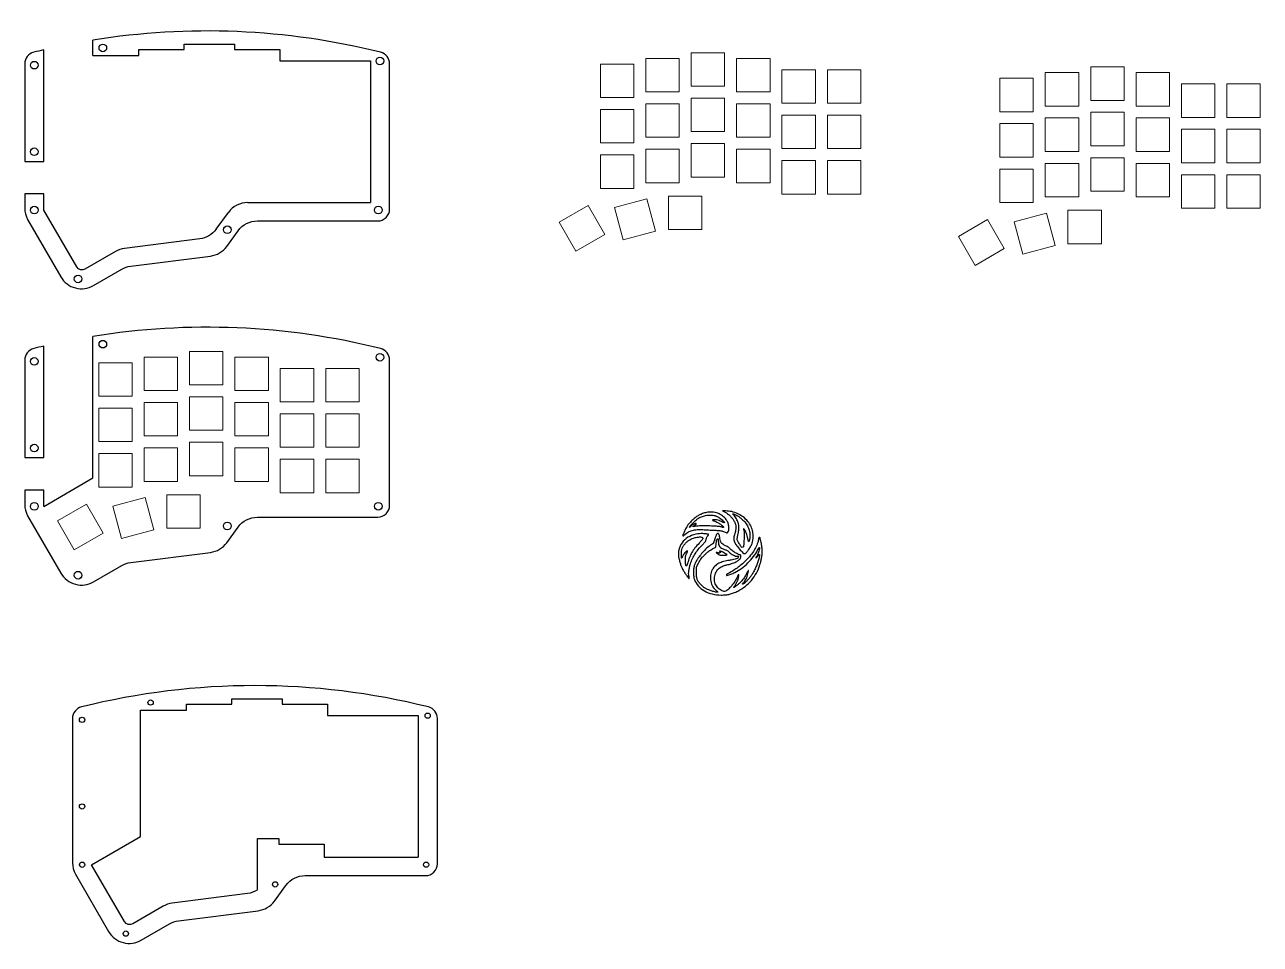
# Model space of a CAD drawing. Header units: millimetres. Extents: x -387 to 701, y -165 to 230.
# Drawn here: x 184 to 701, y -165 to 220 of the extents above; entities that cross this region are included whole.
import ezdxf

# ---------------------------------------------------------------- set-up
doc = ezdxf.new("R2010")
doc.units = ezdxf.units.MM
doc.layers.get('0').update_dxf_attribs({"true_color": 0xffffff})
doc.layers.add('0 (2)', color=7, linetype='Continuous', true_color=0xffffff)
doc.layers.add('Layer 1', color=7, linetype='ByLayer', lineweight=5)

msp = doc.modelspace()

# ---------------------------------------------------------------- linework, layer by layer
for p, q in [((212.5, 82.82), (212.5, 89.29)), ((192, 25), (184, 25)), ((192, 18.17), (192, 25))]:
    msp.add_line(p, q)
for points in [[(469.92, 15.68, 0.021416), (468.97, 15.52, 0.028277), (468.12, 15.29, 0.025595), (467.24, 14.95, 0.013536), (466.18, 14.44, 0.042504), (464.99, 13.68, 0.022333), (463.63, 12.55, 0.022256), (462.36, 11.29, 0.036844), (461.42, 10.1, 0.029866), (460.84, 9.13, 0.012216), (460.16, 7.74, 0.008749), (459.56, 6.36, 0.095306), (459.44, 5.77, 0.546801), (459.5, 5.73, 0.041861), (459.71, 5.84, 0.028123), (460.01, 6.07, 0.013668), (460.36, 6.38, -0.060301), (461.81, 7.44, -0.061454), (463.46, 8.12, -0.052645), (465.44, 8.44, -0.029227), (467.89, 8.43, 0.001164), (468.91, 8.37, 0.000535), (470.23, 8.29, 0.000529), (471.62, 8.22, 0.000733), (472.87, 8.16, -0.004485), (474.55, 8.06, -0.024068), (475.46, 7.95, -0.038649), (476.14, 7.78, -0.025833), (476.9, 7.49, 0.005668), (477.63, 7.17, 0.06691), (477.94, 7.09, 0.177373), (478.13, 7.13, 0.092553), (478.31, 7.3, 0.122046), (478.69, 8.22, 0.053548), (478.74, 9.54, 0.0512), (478.5, 10.95, 0.067061), (477.98, 12.15, 0.079435), (476.55, 13.84, 0.074893), (474.64, 15.05, 0.071548), (472.38, 15.68, 0.062987)], [(477.19, 15.71, -0.052586), (478.26, 15.05, -0.031693), (479.39, 14.07, -0.031648), (480.38, 12.95, -0.051154), (481.06, 11.87, -0.052531), (481.5, 10.66, -0.051989), (481.69, 9.37, -0.051397), (481.6, 8.07, -0.049095), (481.26, 6.78, 0.027071), (480.94, 5.78, 0.047825), (480.8, 4.93, 0.05601), (480.84, 4.16, 0.05869), (481.05, 3.44, 0.056823), (481.81, 2.07, 0.020415), (483.19, 0.31, 0.013846), (484.65, -1.32, 0.205559), (485.34, -1.61, 0.20915), (485.97, -1.34, 0.028544), (486.9, -0.2, 0.031822), (487.81, 1.23, 0.037293), (488.48, 2.68, 0.140913), (488.84, 7.4, 0.121877), (486.69, 11.88, 0.112852), (482.52, 15.09, 0.108402), (477.31, 16.24), (476.09, 16.24)], [(472.88, 14.28, -0.024427), (473.33, 14.13, -0.013925), (473.86, 13.89, -0.013883), (474.38, 13.63, -0.022292), (474.8, 13.38, -0.024315), (475.58, 12.8, -0.024077), (476.3, 12.15, -0.017054), (476.87, 11.55, -0.395866), (476.86, 11.34, -0.281029), (476.76, 11.31, -0.013728), (476.44, 11.43, -0.018919), (476.06, 11.59, -0.012167), (475.62, 11.81, 0.042961), (474.7, 12.2, 0.033852), (473.65, 12.47, 0.03438), (472.67, 12.59, 0.10325), (472.01, 12.48, 0.338007), (471.96, 12.39, 0.234176), (472.02, 12.29, 0.048232), (472.3, 12.15, 0.008257), (472.87, 11.95, -0.045337), (473.78, 11.55, -0.018174), (474.93, 10.85, -0.015771), (476.01, 10.1, -0.093969), (476.47, 9.6, -0.110977), (476.53, 9.41, -0.342591), (476.47, 9.31, -0.170979), (476.28, 9.3, -0.044045), (476.01, 9.42, 0.090533), (475.26, 9.66, 0.012977), (473.65, 9.83, 0.012557), (471.52, 9.94, 0.006243), (468.82, 9.99, 0.00404), (467.17, 9.98, 0.008274), (465.87, 9.94, 0.008191), (464.88, 9.88, 0.065085), (464.44, 9.78, -0.021984), (463.87, 9.61, -0.514141), (463.75, 9.7, -0.222013), (463.87, 9.91, -0.013469), (464.48, 10.32, 0.017603), (464.8, 10.54, 0.037896), (465.02, 10.73, 0.066691), (465.13, 10.87, 0.47273), (465.1, 10.94, 0.140908), (464.68, 10.96, 0.049687), (464.1, 10.76, 0.04508), (463.48, 10.4, 0.04213), (462.92, 9.92, -0.013673), (462.64, 9.66, -0.028422), (462.41, 9.48, -0.043719), (462.25, 9.38, -0.550557), (462.2, 9.41, -0.195265), (462.37, 9.84, -0.005644), (463.77, 11.24, -0.011337), (465.17, 12.56, -0.04722), (466.1, 13.24, -0.053934), (467.67, 13.98, -0.043849), (469.49, 14.42, -0.044777), (471.3, 14.54, -0.065497)], [(482.42, 14.17, -0.025198), (482.89, 13.87, -0.010477), (483.49, 13.42, -0.010335), (484.12, 12.91, -0.013152), (484.67, 12.41, -0.052329), (486.02, 10.84, -0.057751), (486.96, 9.08, -0.058432), (487.47, 7.16, -0.055775), (487.53, 5.15, -0.011388), (487.47, 4.66, -0.013103), (487.4, 4.18, -0.012242), (487.32, 3.79, -0.070855), (487.24, 3.59, -0.148643), (487.11, 3.46, -0.436086), (487, 3.5, -0.041305), (486.88, 3.85, -0.001535), (486.57, 5.2, 0.022045), (486.27, 6.32, 0.023191), (485.87, 7.39, 0.023188), (485.44, 8.27, 0.098003), (485.06, 8.72, 0.007238), (484.88, 8.87, 0.341336), (484.84, 8.87, 0.330003), (484.82, 8.82, 0.007007), (484.91, 8.6, -0.097545), (485.16, 7.35, -0.011672), (485.11, 4.53, -0.007255), (484.95, 1.61, -0.241211), (484.6, 1.03, -0.376445), (484.12, 1.11, -0.026392), (483.24, 2.31, -0.031584), (482.47, 3.66, -0.113497), (482.25, 4.62, -0.041088), (482.27, 4.88, -0.00597), (482.36, 5.39, -0.006725), (482.49, 6, -0.005715), (482.64, 6.64, 0.047916), (482.95, 8.81, 0.062723), (482.79, 10.8, 0.066854), (482.16, 12.59, 0.065889), (481.08, 14.17, -0.007005), (480.82, 14.46, -0.010315), (480.61, 14.72, -0.005965), (480.44, 14.94, -0.161784), (480.41, 15.01, -0.513535), (480.51, 15.08, -0.017646), (481, 14.89, -0.019846), (481.65, 14.59, -0.010704)], [(465.76, 6.66, 0.08186), (462.36, 5.62, 0.094856), (459.67, 3.57, 0.100956), (458.04, 0.79, 0.105877), (457.66, -2.36, 0.029828), (457.86, -3.61, 0.016031), (458.23, -5.13, 0.016029), (458.71, -6.61, 0.032127), (459.19, -7.74, 0.021062), (459.65, -8.57, 0.007327), (460.39, -9.73, 0.007464), (461.18, -10.89, 0.017011), (461.82, -11.73, 0.050239), (462.06, -11.98, 0.55275), (462.17, -11.95, 0.109624), (462.18, -11.67, 0.007998), (462.02, -10.91, -0.066918), (461.93, -10, -0.022615), (462.04, -8.66, -0.022319), (462.3, -7.21, -0.026133), (462.68, -5.85, -0.027548), (463.55, -3.66, -0.031876), (464.62, -1.69, -0.031608), (465.94, 0.14, -0.026274), (467.56, 1.92, 0.007393), (468.35, 2.72, 0.02491), (468.83, 3.27, 0.037723), (469.11, 3.69, 0.12889), (469.19, 4, -0.062726), (469.25, 4.49, -0.036324), (469.44, 5.06, -0.036467), (469.7, 5.58, -0.084404), (469.99, 5.91, 0.026233), (470.1, 6.02, 0.030537), (470.2, 6.13, 0.031902), (470.27, 6.24, 0.131716), (470.29, 6.31, 0.378308), (470.08, 6.55, 0.011798), (468.64, 6.7, 0.020791), (467.1, 6.75, 0.031975)], [(467.68, 5.16, -0.180373), (467.83, 4.82, -0.14981), (467.74, 4.44, -0.052909), (467.33, 3.87, -0.006586), (466.29, 2.75, 0.024248), (464.57, 0.75, 0.035608), (463.27, -1.17, 0.036446), (462.28, -3.22, 0.027151), (461.49, -5.6, -0.01264), (461.35, -6.05, -0.019685), (461.21, -6.44, -0.01469), (461.08, -6.73, -0.284573), (460.99, -6.78, -0.333831), (460.78, -6.63, -0.035283), (460.64, -5.99, -0.031444), (460.56, -5.09, -0.017107), (460.58, -3.98, -0.012316), (460.64, -3.13, -0.030633), (460.73, -2.52, -0.037126), (460.89, -1.99, -0.027901), (461.14, -1.45, 0.011966), (461.35, -1.02, 0.042958), (461.45, -0.74, 0.098273), (461.46, -0.57, 0.375822), (461.39, -0.51, 0.188652), (461.03, -0.65, 0.018354), (460.36, -1.31, 0.023491), (459.74, -2.04, 0.075492), (459.43, -2.6, -0.004422), (459.09, -3.5, -0.522171), (458.98, -3.53, -0.209754), (458.91, -3.37, -0.002199), (458.9, -2.12, -0.028783), (458.98, -0.56, -0.058195), (459.25, 0.64, -0.062727), (459.78, 1.69, -0.038937), (460.63, 2.77, -0.035915), (461.47, 3.55, -0.037747), (462.39, 4.19, -0.036737), (463.43, 4.7, -0.030723), (464.59, 5.09, -0.029505), (465.53, 5.28, -0.029582), (466.49, 5.36, -0.027713), (467.31, 5.33, -0.176279)], [(473.62, 6.37, 0.056535), (473.38, 5.98, 0.023717), (473.14, 5.41, 0.013586), (472.85, 4.51, 0.002855), (472.38, 2.94, -0.115593), (472.3, 2.79, -0.031794), (472.1, 2.6, -0.030338), (471.85, 2.41, -0.027575), (471.56, 2.24, 0.063666), (470.31, 1.39, 0.018815), (468.64, -0.21, 0.019296), (466.96, -2.09, 0.026974), (465.62, -3.89, 0.019328), (465.31, -4.4, 0.010872), (464.97, -5.04, 0.010838), (464.66, -5.71, 0.017394), (464.42, -6.28, 0.0518), (464.06, -7.73, 0.034183), (463.93, -9.45, 0.034473), (464.03, -11.13, 0.060074), (464.38, -12.49, 0.0887), (466.01, -15.17, 0.080534), (468.52, -17.22, 0.073632), (471.77, -18.51, 0.057606), (475.54, -18.95, 0.023256), (477.45, -18.86, 0.035908), (479.09, -18.59, 0.035059), (480.69, -18.08, 0.020888), (482.53, -17.26, 0.050744), (485.63, -15.31, 0.052812), (488.23, -12.8, 0.051808), (490.29, -9.75, 0.045607), (491.78, -6.21, 0.018011), (492.19, -4.77, 0.017378), (492.49, -3.29, 0.017933), (492.68, -1.84, 0.023637), (492.74, -0.52, 0.035278), (492.62, 1.12, 0.019993), (492.26, 3.08, 0.010956), (491.81, 4.93, 0.338607), (491.46, 5.2, 0.313661), (491.39, 5.15, 0.01178), (491.29, 4.86, 0.017548), (491.19, 4.49, 0.010994), (491.09, 4.05, -0.049818), (490.46, 1.95, -0.040068), (489.38, -0.15, -0.035082), (487.83, -2.31, -0.022954), (485.77, -4.57, -0.017542), (483.95, -6.26, -0.022927), (482.17, -7.67, -0.022326), (480.23, -8.94, -0.015343), (477.93, -10.21, 0.260644), (477.71, -10.54, 0.499888), (477.91, -10.71, 0.035294), (479.56, -10.24, 0.027231), (481.29, -9.51, 0.04789), (483.99, -7.85, 0.032422), (486.74, -5.48, 0.032566), (489.13, -2.8, 0.051043), (490.78, -0.19, -0.012356), (491.18, 0.59, -0.088898), (491.45, 0.91, -0.626072), (491.57, 0.86, -0.064394), (491.53, 0.46, -0.011618), (491.28, -0.56, -0.019841), (491.02, -1.4, -0.023764), (490.74, -2.08, -0.039608), (490.43, -2.61, 0.01048), (490.01, -3.27, 0.60841), (490.07, -3.36, 0.195442), (490.28, -3.26, 0.007236), (490.88, -2.59, -0.026434), (491.44, -2, -0.596429), (491.62, -2.05, -0.107167), (491.6, -2.52, -0.004154), (491.16, -4.18, -0.018707), (490.61, -5.93, -0.01917), (489.93, -7.63, -0.019645), (489.14, -9.22, -0.022383), (488.26, -10.68, -0.024232), (487.46, -11.77, -0.018923), (486.49, -12.87, -0.018681), (485.53, -13.81, -0.061323), (484.81, -14.32, -0.08263), (484.55, -14.4, -0.548819), (484.48, -14.32, -0.113396), (484.61, -14.07, -0.019962), (484.99, -13.69, 0.057326), (485.5, -13.07, 0.028896), (485.99, -12.2, 0.027057), (486.44, -11.18, 0.026428), (486.77, -10.11, 0.007132), (487.03, -9.01, 0.274471), (486.96, -8.77, 0.478108), (486.78, -8.8, 0.009432), (486.3, -9.71, -0.014141), (485.73, -10.76, -0.017806), (485.15, -11.7, -0.018602), (484.52, -12.55, -0.018387), (483.82, -13.37, -0.025507), (483.11, -14.06, -0.011156), (482.1, -14.92, -0.003557), (481.04, -15.76, -0.379657), (480.87, -15.75, -0.333358), (480.87, -15.7, -0.004818), (481.04, -15.39, -0.010972), (481.26, -15.03, -0.006744), (481.53, -14.61, 0.020021), (481.83, -14.13, 0.014549), (482.12, -13.57, 0.014741), (482.36, -13.03, 0.030966), (482.52, -12.59, 0.005464), (482.97, -10.88, 0.190488), (482.92, -10.48, 0.596149), (482.72, -10.48, 0.009196), (482.07, -11.77, -0.037756), (480.92, -13.75, -0.033486), (479.44, -15.62, -0.031894), (477.96, -17.06, -0.180992), (476.94, -17.43, -0.078539), (476.32, -17.33, -0.041744), (475.61, -17.02, -0.038483), (474.88, -16.56, -0.036264), (474.21, -15.98, -0.106539), (473.07, -14.2, -0.094808), (472.7, -12.03, -0.093237), (473.15, -9.85, -0.09886), (474.36, -8.03, -0.039591), (475.11, -7.39, -0.049298), (475.89, -6.94, -0.039326), (476.88, -6.57, -0.01528), (478.3, -6.22, 0.030573), (480.35, -5.65, 0.044645), (482.07, -4.88, 0.053581), (483.28, -4.01, 0.165315), (483.78, -3.14, 0.04041), (483.82, -2.73, 0.092858), (483.77, -2.42, 0.14403), (483.63, -2.23, 0.165376), (483.43, -2.16, -0.125073), (482.8, -2, -0.012159), (481.44, -1.22, -0.014846), (480.13, -0.37, -0.073941), (479.49, 0.23, 0.045064), (479.15, 0.59, 0.030041), (478.69, 0.95, 0.024846), (478.11, 1.3, 0.013973), (477.37, 1.68, -0.02641), (476.22, 2.31, -0.086673), (475.57, 2.88, -0.099345), (475.21, 3.59, -0.041321), (475, 4.65, 0.01705), (474.86, 5.58, 0.037433), (474.68, 6.27, 0.050305), (474.47, 6.72, 0.265816), (474.24, 6.85, 0.13067), (474.12, 6.82, 0.034744), (473.96, 6.71, 0.032779), (473.78, 6.55, 0.028647)], [(474.34, 3.53, 0.052617), (474.48, 2.22, 0.113874), (474.91, 1.3, 0.109743), (475.71, 0.64, 0.046746), (477, 0.13, -0.025947), (477.57, -0.07, -0.037246), (478.04, -0.3, -0.03672), (478.47, -0.6, -0.024266), (478.93, -1.01, 0.041096), (479.74, -1.69, 0.03709), (480.68, -2.26, 0.037982), (481.56, -2.62, 0.141155), (482.16, -2.64, -0.07497), (482.49, -2.61, -0.217508), (482.69, -2.71, -0.21688), (482.74, -2.93, -0.074588), (482.63, -3.25, -0.161162), (482.27, -3.59, -0.035462), (481.46, -3.91, -0.025326), (480.22, -4.22, -0.008399), (478.39, -4.55, 0.02981), (475.94, -5.11, 0.062527), (474.15, -5.88, 0.074758), (472.81, -6.97, 0.062587), (471.76, -8.46, 0.096721), (471.08, -10.68, 0.077411), (471.2, -13.17, 0.078039), (472.08, -15.49, 0.101382), (473.57, -17.2, -0.004619), (474.05, -17.57, -0.097134), (474.17, -17.71, -0.507574), (474.14, -17.78, -0.051772), (473.91, -17.8, -0.064526), (473.18, -17.71, -0.009811), (471.75, -17.3, -0.011625), (470.31, -16.82, -0.031394), (469.32, -16.4, -0.053337), (468.35, -15.77, -0.026304), (467.26, -14.78, -0.026288), (466.29, -13.69, -0.056132), (465.68, -12.74, -0.031871), (465.44, -12.15, -0.047189), (465.31, -11.6, -0.029101), (465.25, -10.86, -0.005396), (465.23, -9.51), (465.23, -7.2), (466.04, -5.55, -0.017229), (466.54, -4.62, -0.030811), (467.02, -3.89, -0.026134), (467.65, -3.15, -0.009048), (468.61, -2.16, -0.009841), (469.55, -1.26, -0.020689), (470.32, -0.61, -0.024349), (471.06, -0.1, -0.021099), (471.87, 0.37), (473.37, 1.14), (473.47, 2.51, -0.024552), (473.64, 3.91, -0.133049), (473.97, 4.6, -0.627324), (474.24, 4.52, -0.049479)], [(474.89, -0.63, 0.093143), (474.91, -0.71, 0.03528), (474.95, -0.82, 0.033438), (475.02, -0.92, 0.034797), (475.11, -1.02, -0.27979), (475.15, -1.21, -0.260605), (475, -1.35, -0.095415), (474.61, -1.38, -0.050072), (474.13, -1.26, 0.014396), (473.6, -1.09, 0.46459), (473.5, -1.16, 0.252829), (473.56, -1.32, 0.0094), (474.08, -1.73, 0.034014), (474.48, -1.99, 0.054159), (474.86, -2.16, 0.04497), (475.32, -2.25, 0.016424), (475.98, -2.31, 0.015075), (476.47, -2.32, 0.015484), (476.97, -2.3, 0.015402), (477.4, -2.26, 0.060994), (477.65, -2.2, 0.007), (477.94, -2.08, 0.225622), (477.99, -2.02, 0.37579), (477.97, -1.97, 0.013984), (477.74, -1.88, -0.03208), (477.58, -1.8, -0.016248), (477.38, -1.69, -0.01607), (477.18, -1.56, -0.023042), (477.01, -1.43, 0.033847), (476.83, -1.29, 0.017532), (476.59, -1.15, 0.017349), (476.33, -1.02, 0.025173), (476.09, -0.92, -0.002679), (475.85, -0.84, -0.002214), (475.6, -0.75, -0.002235), (475.38, -0.66, -0.005992), (475.21, -0.6, 0.043319), (475.09, -0.56, 0.081279), (474.99, -0.56, 0.13262), (474.92, -0.58, 0.237017)]]:
    msp.add_lwpolyline(points, format="xyb", close=True)
at = {"layer": '0 (2)'}
for p, q in [((212.5, 206.82), (212.5, 213.29)), ((192, 162.56), (192, 209.23)), ((231.75, 206.82), (231.75, 209.32)), ((231.75, 209.32), (250.75, 209.32)), ((250.75, 209.32), (250.75, 211.57)), ((250.75, 211.57), (271.75, 211.57)), ((271.75, 211.57), (271.75, 209.32)), ((271.75, 209.32), (290.75, 209.32)), ((290.75, 209.32), (290.75, 204.57)), ((184, 203.37), (184, 162.56)), ((212.5, 206.82), (231.75, 206.82)), ((290.75, 204.57), (328.75, 204.57)), ((328.75, 204.57), (328.75, 145.32)), ((336.75, 142.62), (336.75, 203.37)), ((184, 162.56), (192, 162.56)), ((192, 149), (184, 149)), ((184, 149), (184, 143)), ((192, 142.17), (192, 149)), ((277.37, 145.32), (328.75, 145.32)), ((205.8, 118.36), (192, 142.17)), ((264.12, 134.15), (269.27, 141.21)), ((185.21, 138.23), (199.13, 114.21)), ((281.42, 137.62), (331.75, 137.62)), ((257.3, 130.12), (225.75, 126.13)), ((268.55, 126.94), (273.34, 133.51)), ((221.99, 124.86), (209.22, 117.45)), ((228.36, 118.69), (261.73, 122.91)), ((212.8, 110.58), (224.6, 117.42)), ((192, 38.56), (192, 85.23)), ((212.5, 30.05), (212.5, 82.82)), ((184, 79.37), (184, 38.56)), ((184, 79.37), (184, 38.56)), ((336.75, 18.62), (336.75, 79.37)), ((184, 38.56), (192, 38.56)), ((192, 18.17), (212.5, 30.05)), ((184, 25), (184, 19)), ((185.21, 14.23), (199.13, -9.79)), ((281.42, 13.62), (331.75, 13.62)), ((268.55, 2.94), (273.34, 9.51)), ((228.36, -5.31), (261.73, -1.09)), ((212.8, -13.43), (224.6, -6.58)), ((232.5, -119.95), (232.5, -67.18)), ((232.5, -67.18), (251.75, -67.18)), ((251.75, -67.18), (251.75, -64.68)), ((251.75, -64.68), (270.75, -64.68)), ((270.75, -62.43), (291.75, -62.43)), ((270.75, -64.68), (270.75, -62.43)), ((291.75, -62.43), (291.75, -64.68)), ((291.75, -64.68), (310.75, -64.68)), ((310.75, -64.68), (310.75, -69.43)), ((204, -70.63), (204, -111.44)), ((310.75, -69.43), (348.75, -69.43)), ((348.75, -69.43), (348.75, -128.68)), ((356.75, -131.38), (356.75, -70.63)), ((204, -111.44), (204, -125)), ((212, -131.83), (232.5, -119.95)), ((281.41, -120.8), (290.41, -120.8)), ((281.41, -142.39), (281.41, -120.8)), ((290.41, -120.8), (290.41, -123.17)), ((290.41, -123.17), (309.41, -123.17)), ((309.41, -123.17), (309.41, -128.68)), ((204, -125), (204, -131)), ((309.41, -128.68), (348.75, -128.68)), ((225.8, -155.64), (212, -131.83)), ((205.21, -135.77), (219.13, -159.79)), ((301.42, -136.38), (351.75, -136.38)), ((277.3, -143.88), (245.75, -147.87)), ((288.55, -147.06), (293.34, -140.49)), ((241.99, -149.14), (229.22, -156.55)), ((248.36, -155.31), (281.73, -151.09)), ((232.8, -163.43), (244.6, -156.58))]:
    msp.add_line(p, q, dxfattribs=at)
for centre, radius in [((216.7, 210.05), 1.6), ((188, 202.82), 1.6), ((332.68, 204.57), 1.6), ((188, 166.56), 1.6), ((188.02, 142.17), 1.6), ((332.02, 142.2), 1.6), ((268.82, 133.95), 1.6), ((206.35, 113.36), 1.6), ((216.7, 86.05), 1.6), ((188, 78.82), 1.6), ((332.68, 80.57), 1.6), ((188, 42.56), 1.6), ((188.02, 18.17), 1.6), ((332.02, 18.2), 1.6), ((268.82, 9.95), 1.6), ((206.35, -10.64), 1.6), ((236.7, -63.95), 1.1), ((208, -71.18), 1.1), ((352.68, -69.43), 1.1), ((208, -107.44), 1.1), ((208.02, -131.83), 1.1), ((352.02, -131.8), 1.1), ((288.82, -140.05), 1.1), ((226.35, -160.64), 1.1)]:
    msp.add_circle(centre, radius, dxfattribs=at)
for centre in [(194.03, 143), (194.03, 19), (214.03, -131)]:
    msp.add_arc(centre, 10.03, 180, 208.3938, dxfattribs=at)
for points in [[(332.96, 208.22), (293.48, 218.06), (252.5, 219.75), (212.5, 213.29)], [(187.79, 208.22), (185.56, 207.66), (184, 205.66), (184, 203.37)], [(192, 209.23), (190.6, 208.91), (189.19, 208.57), (187.79, 208.22)], [(336.75, 203.37), (336.75, 205.66), (335.19, 207.66), (332.96, 208.22)], [(277.37, 145.32), (274.15, 145.32), (271.15, 143.79), (269.27, 141.21)], [(335.29, 139.08), (336.22, 140.02), (336.75, 141.29), (336.75, 142.62)], [(273.34, 133.51), (275.22, 136.09), (278.22, 137.62), (281.42, 137.62)], [(331.75, 137.62), (333.08, 137.62), (334.35, 138.14), (335.29, 139.08)], [(264.12, 134.15), (262.5, 131.93), (260.03, 130.47), (257.3, 130.12)], [(225.75, 126.13), (224.42, 125.96), (223.14, 125.53), (221.99, 124.86)], [(261.73, 122.91), (264.46, 123.26), (266.93, 124.72), (268.55, 126.94)], [(199.13, 114.21), (200.46, 111.92), (202.65, 110.24), (205.21, 109.56)], [(209.22, 117.45), (208.02, 116.76), (206.49, 117.17), (205.8, 118.36)], [(224.6, 117.42), (225.76, 118.09), (227.03, 118.52), (228.36, 118.69)], [(205.21, 109.56), (207.77, 108.88), (210.5, 109.24), (212.8, 110.58)], [(332.96, 84.22), (293.48, 94.06), (252.5, 95.75), (212.5, 89.29)], [(187.79, 84.22), (185.56, 83.66), (184, 81.66), (184, 79.37)], [(187.79, 84.22), (185.56, 83.66), (184, 81.66), (184, 79.37)], [(192, 85.23), (190.6, 84.91), (189.19, 84.57), (187.79, 84.22)], [(336.75, 79.37), (336.75, 81.66), (335.19, 83.66), (332.96, 84.22)], [(335.29, 15.08), (336.22, 16.02), (336.75, 17.29), (336.75, 18.62)], [(273.34, 9.51), (275.22, 12.09), (278.22, 13.62), (281.42, 13.62)], [(331.75, 13.62), (333.08, 13.62), (334.35, 14.14), (335.29, 15.08)], [(261.73, -1.09), (264.46, -0.74), (266.93, 0.72), (268.55, 2.94)], [(199.13, -9.79), (200.46, -12.08), (202.65, -13.76), (205.21, -14.44)], [(224.6, -6.58), (225.76, -5.91), (227.03, -5.48), (228.36, -5.31)], [(205.21, -14.44), (207.77, -15.12), (210.5, -14.76), (212.8, -13.43)], [(352.96, -65.78), (305.3, -53.9), (255.45, -53.9), (207.79, -65.78)], [(207.79, -65.78), (205.56, -66.34), (204, -68.34), (204, -70.63)], [(356.75, -70.63), (356.75, -68.34), (355.19, -66.34), (352.96, -65.78)], [(355.29, -134.92), (356.22, -133.98), (356.75, -132.71), (356.75, -131.38)], [(293.34, -140.49), (295.22, -137.91), (298.22, -136.38), (301.42, -136.38)], [(351.75, -136.38), (353.08, -136.38), (354.35, -135.86), (355.29, -134.92)], [(281.41, -142.39), (280.18, -143.18), (278.78, -143.69), (277.3, -143.88)], [(245.75, -147.87), (244.42, -148.04), (243.14, -148.47), (241.99, -149.14)], [(281.73, -151.09), (284.46, -150.74), (286.93, -149.28), (288.55, -147.06)], [(219.13, -159.79), (220.46, -162.08), (222.65, -163.76), (225.21, -164.44)], [(229.22, -156.55), (228.02, -157.24), (226.49, -156.83), (225.8, -155.64)], [(244.6, -156.58), (245.76, -155.91), (247.03, -155.48), (248.36, -155.31)], [(225.21, -164.44), (227.77, -165.12), (230.5, -164.76), (232.8, -163.43)]]:
    msp.add_open_spline(points, degree=3, dxfattribs=at)
at = {"layer": 'Layer 1'}
for p, q in [((463, 194), (463, 208)), ((463, 208), (477, 208)), ((477, 208), (477, 194)), ((424.99, 189.25), (424.99, 203.25)), ((424.99, 203.25), (438.99, 203.25)), ((438.99, 203.25), (438.99, 189.25)), ((444, 191.62), (444, 205.62)), ((444, 205.62), (458, 205.62)), ((458, 205.62), (458, 191.62)), ((482, 191.62), (482, 205.62)), ((482, 205.62), (496, 205.62)), ((496, 205.62), (496, 191.62)), ((630.22, 188.1), (630.22, 202.1)), ((630.22, 202.1), (644.22, 202.1)), ((644.22, 202.1), (644.22, 188.1)), ((501, 186.88), (501, 200.88)), ((501, 200.88), (515, 200.88)), ((515, 200.88), (515, 186.88)), ((520, 186.88), (520, 200.88)), ((520, 200.88), (534, 200.88)), ((534, 200.88), (534, 186.88)), ((592.21, 183.35), (592.21, 197.35)), ((592.21, 197.35), (606.21, 197.35)), ((606.21, 197.35), (606.21, 183.35)), ((611.22, 185.73), (611.22, 199.73)), ((611.22, 199.73), (625.22, 199.73)), ((625.22, 199.73), (625.22, 185.73)), ((649.22, 185.73), (649.22, 199.73)), ((649.22, 199.73), (663.22, 199.73)), ((663.22, 199.73), (663.22, 185.73)), ((458, 191.62), (444, 191.62)), ((477, 194), (463, 194)), ((496, 191.62), (482, 191.62)), ((668.22, 180.98), (668.22, 194.98)), ((668.22, 194.98), (682.22, 194.98)), ((682.22, 194.98), (682.22, 180.98)), ((687.22, 180.98), (687.22, 194.98)), ((687.22, 194.98), (701.22, 194.98)), ((701.22, 194.98), (701.22, 180.98)), ((438.99, 189.25), (424.99, 189.25)), ((444, 172.62), (444, 186.62)), ((444, 186.62), (458, 186.62)), ((458, 186.62), (458, 172.62)), ((463, 175), (463, 189)), ((463, 189), (477, 189)), ((477, 189), (477, 175)), ((482, 172.62), (482, 186.62)), ((482, 186.62), (496, 186.62)), ((496, 186.62), (496, 172.62)), ((515, 186.88), (501, 186.88)), ((534, 186.88), (520, 186.88)), ((644.22, 188.1), (630.22, 188.1)), ((424.99, 170.25), (424.99, 184.25)), ((424.99, 184.25), (438.99, 184.25)), ((438.99, 184.25), (438.99, 170.25)), ((501, 167.88), (501, 181.88)), ((501, 181.88), (515, 181.88)), ((515, 181.88), (515, 167.88)), ((520, 167.88), (520, 181.88)), ((520, 181.88), (534, 181.88)), ((534, 181.88), (534, 167.88)), ((606.21, 183.35), (592.21, 183.35)), ((625.22, 185.73), (611.22, 185.73)), ((630.22, 169.1), (630.22, 183.1)), ((630.22, 183.1), (644.22, 183.1)), ((644.22, 183.1), (644.22, 169.1)), ((663.22, 185.73), (649.22, 185.73)), ((592.21, 164.35), (592.21, 178.35)), ((592.21, 178.35), (606.21, 178.35)), ((606.21, 178.35), (606.21, 164.35)), ((611.22, 166.73), (611.22, 180.73)), ((611.22, 180.73), (625.22, 180.73)), ((625.22, 180.73), (625.22, 166.73)), ((649.22, 166.73), (649.22, 180.73)), ((649.22, 180.73), (663.22, 180.73)), ((663.22, 180.73), (663.22, 166.73)), ((682.22, 180.98), (668.22, 180.98)), ((668.22, 161.98), (668.22, 175.98)), ((668.22, 175.98), (682.22, 175.98)), ((682.22, 175.98), (682.22, 161.98)), ((701.22, 180.98), (687.22, 180.98)), ((687.22, 161.98), (687.22, 175.98)), ((687.22, 175.98), (701.22, 175.98)), ((701.22, 175.98), (701.22, 161.98)), ((458, 172.62), (444, 172.62)), ((477, 175), (463, 175)), ((496, 172.62), (482, 172.62)), ((438.99, 170.25), (424.99, 170.25)), ((444, 153.62), (444, 167.62)), ((444, 167.62), (458, 167.62)), ((458, 167.62), (458, 153.62)), ((463, 156), (463, 170)), ((463, 170), (477, 170)), ((477, 170), (477, 156)), ((482, 153.62), (482, 167.62)), ((482, 167.62), (496, 167.62)), ((496, 167.62), (496, 153.62)), ((515, 167.88), (501, 167.88)), ((534, 167.88), (520, 167.88)), ((625.22, 166.73), (611.22, 166.73)), ((644.22, 169.1), (630.22, 169.1)), ((663.22, 166.73), (649.22, 166.73)), ((424.99, 151.25), (424.99, 165.25)), ((424.99, 165.25), (438.99, 165.25)), ((438.99, 165.25), (438.99, 151.25)), ((501, 148.88), (501, 162.88)), ((501, 162.88), (515, 162.88)), ((515, 162.88), (515, 148.88)), ((520, 148.88), (520, 162.88)), ((520, 162.88), (534, 162.88)), ((534, 162.88), (534, 148.88)), ((606.21, 164.35), (592.21, 164.35)), ((611.22, 147.73), (611.22, 161.73)), ((611.22, 161.73), (625.22, 161.73)), ((625.22, 161.73), (625.22, 147.73)), ((630.22, 150.1), (630.22, 164.1)), ((630.22, 164.1), (644.22, 164.1)), ((644.22, 164.1), (644.22, 150.1)), ((649.22, 147.73), (649.22, 161.73)), ((649.22, 161.73), (663.22, 161.73)), ((663.22, 161.73), (663.22, 147.73)), ((682.22, 161.98), (668.22, 161.98)), ((701.22, 161.98), (687.22, 161.98)), ((477, 156), (463, 156)), ((592.21, 145.35), (592.21, 159.35)), ((592.21, 159.35), (606.21, 159.35)), ((606.21, 159.35), (606.21, 145.35)), ((668.22, 142.98), (668.22, 156.98)), ((668.22, 156.98), (682.22, 156.98)), ((682.22, 156.98), (682.22, 142.98)), ((687.22, 142.98), (687.22, 156.98)), ((687.22, 156.98), (701.22, 156.98)), ((701.22, 156.98), (701.22, 142.98)), ((438.99, 151.25), (424.99, 151.25)), ((458, 153.62), (444, 153.62)), ((496, 153.62), (482, 153.62)), ((644.22, 150.1), (630.22, 150.1)), ((430.93, 143.2), (444.45, 146.82)), ((444.45, 146.82), (448.07, 133.3)), ((453.5, 134), (453.5, 148)), ((453.5, 148), (467.5, 148)), ((467.5, 148), (467.5, 134)), ((515, 148.88), (501, 148.88)), ((534, 148.88), (520, 148.88)), ((606.21, 145.35), (592.21, 145.35)), ((625.22, 147.73), (611.22, 147.73)), ((663.22, 147.73), (649.22, 147.73)), ((407.69, 137.06), (419.81, 144.06)), ((419.81, 144.06), (426.81, 131.94)), ((434.55, 129.68), (430.93, 143.2)), ((598.14, 137.3), (611.67, 140.93)), ((611.67, 140.93), (615.29, 127.4)), ((620.72, 128.1), (620.72, 142.1)), ((620.72, 142.1), (634.72, 142.1)), ((634.72, 142.1), (634.72, 128.1)), ((682.22, 142.98), (668.22, 142.98)), ((701.22, 142.98), (687.22, 142.98)), ((414.69, 124.94), (407.69, 137.06)), ((574.9, 131.17), (587.03, 138.17)), ((587.03, 138.17), (594.03, 126.04)), ((601.77, 123.78), (598.14, 137.3)), ((426.81, 131.94), (414.69, 124.94)), ((448.07, 133.3), (434.55, 129.68)), ((467.5, 134), (453.5, 134)), ((581.9, 119.04), (574.9, 131.17)), ((594.03, 126.04), (581.9, 119.04)), ((615.29, 127.4), (601.77, 123.78)), ((634.72, 128.1), (620.72, 128.1)), ((253, 69), (253, 83)), ((253, 83), (267, 83)), ((267, 83), (267, 69)), ((214.99, 64.25), (214.99, 78.25)), ((214.99, 78.25), (228.99, 78.25)), ((228.99, 78.25), (228.99, 64.25)), ((234, 66.62), (234, 80.62)), ((234, 80.62), (248, 80.62)), ((248, 80.62), (248, 66.62)), ((272, 66.62), (272, 80.62)), ((272, 80.62), (286, 80.62)), ((286, 80.62), (286, 66.62)), ((291, 61.88), (291, 75.88)), ((291, 75.88), (305, 75.88)), ((305, 75.88), (305, 61.88)), ((310, 61.88), (310, 75.88)), ((310, 75.88), (324, 75.88)), ((324, 75.88), (324, 61.88)), ((267, 69), (253, 69)), ((228.99, 64.25), (214.99, 64.25)), ((248, 66.62), (234, 66.62)), ((253, 50), (253, 64)), ((253, 64), (267, 64)), ((267, 64), (267, 50)), ((286, 66.62), (272, 66.62)), ((214.99, 45.25), (214.99, 59.25)), ((214.99, 59.25), (228.99, 59.25)), ((228.99, 59.25), (228.99, 45.25)), ((234, 47.62), (234, 61.62)), ((234, 61.62), (248, 61.62)), ((248, 61.62), (248, 47.62)), ((272, 47.62), (272, 61.62)), ((272, 61.62), (286, 61.62)), ((286, 61.62), (286, 47.62)), ((305, 61.88), (291, 61.88)), ((324, 61.88), (310, 61.88)), ((291, 42.88), (291, 56.88)), ((291, 56.88), (305, 56.88)), ((305, 56.88), (305, 42.88)), ((310, 42.88), (310, 56.88)), ((310, 56.88), (324, 56.88)), ((324, 56.88), (324, 42.88)), ((248, 47.62), (234, 47.62)), ((267, 50), (253, 50)), ((286, 47.62), (272, 47.62)), ((228.99, 45.25), (214.99, 45.25)), ((234, 28.62), (234, 42.62)), ((234, 42.62), (248, 42.62)), ((248, 42.62), (248, 28.62)), ((253, 31), (253, 45)), ((253, 45), (267, 45)), ((267, 45), (267, 31)), ((272, 28.62), (272, 42.62)), ((272, 42.62), (286, 42.62)), ((286, 42.62), (286, 28.62)), ((305, 42.88), (291, 42.88)), ((324, 42.88), (310, 42.88)), ((214.99, 26.25), (214.99, 40.25)), ((214.99, 40.25), (228.99, 40.25)), ((228.99, 40.25), (228.99, 26.25)), ((291, 23.88), (291, 37.88)), ((291, 37.88), (305, 37.88)), ((305, 37.88), (305, 23.88)), ((310, 23.88), (310, 37.88)), ((310, 37.88), (324, 37.88)), ((324, 37.88), (324, 23.88)), ((228.99, 26.25), (214.99, 26.25)), ((248, 28.62), (234, 28.62)), ((267, 31), (253, 31)), ((286, 28.62), (272, 28.62)), ((220.93, 18.2), (234.45, 21.82)), ((234.45, 21.82), (238.07, 8.3)), ((243.5, 9), (243.5, 23)), ((243.5, 23), (257.5, 23)), ((257.5, 23), (257.5, 9)), ((305, 23.88), (291, 23.88)), ((324, 23.88), (310, 23.88)), ((197.69, 12.06), (209.81, 19.06)), ((209.81, 19.06), (216.81, 6.94)), ((224.55, 4.68), (220.93, 18.2)), ((204.69, -0.06), (197.69, 12.06)), ((216.81, 6.94), (204.69, -0.06)), ((238.07, 8.3), (224.55, 4.68)), ((257.5, 9), (243.5, 9))]:
    msp.add_line(p, q, dxfattribs=at)

doc.saveas('drawing.dxf')
